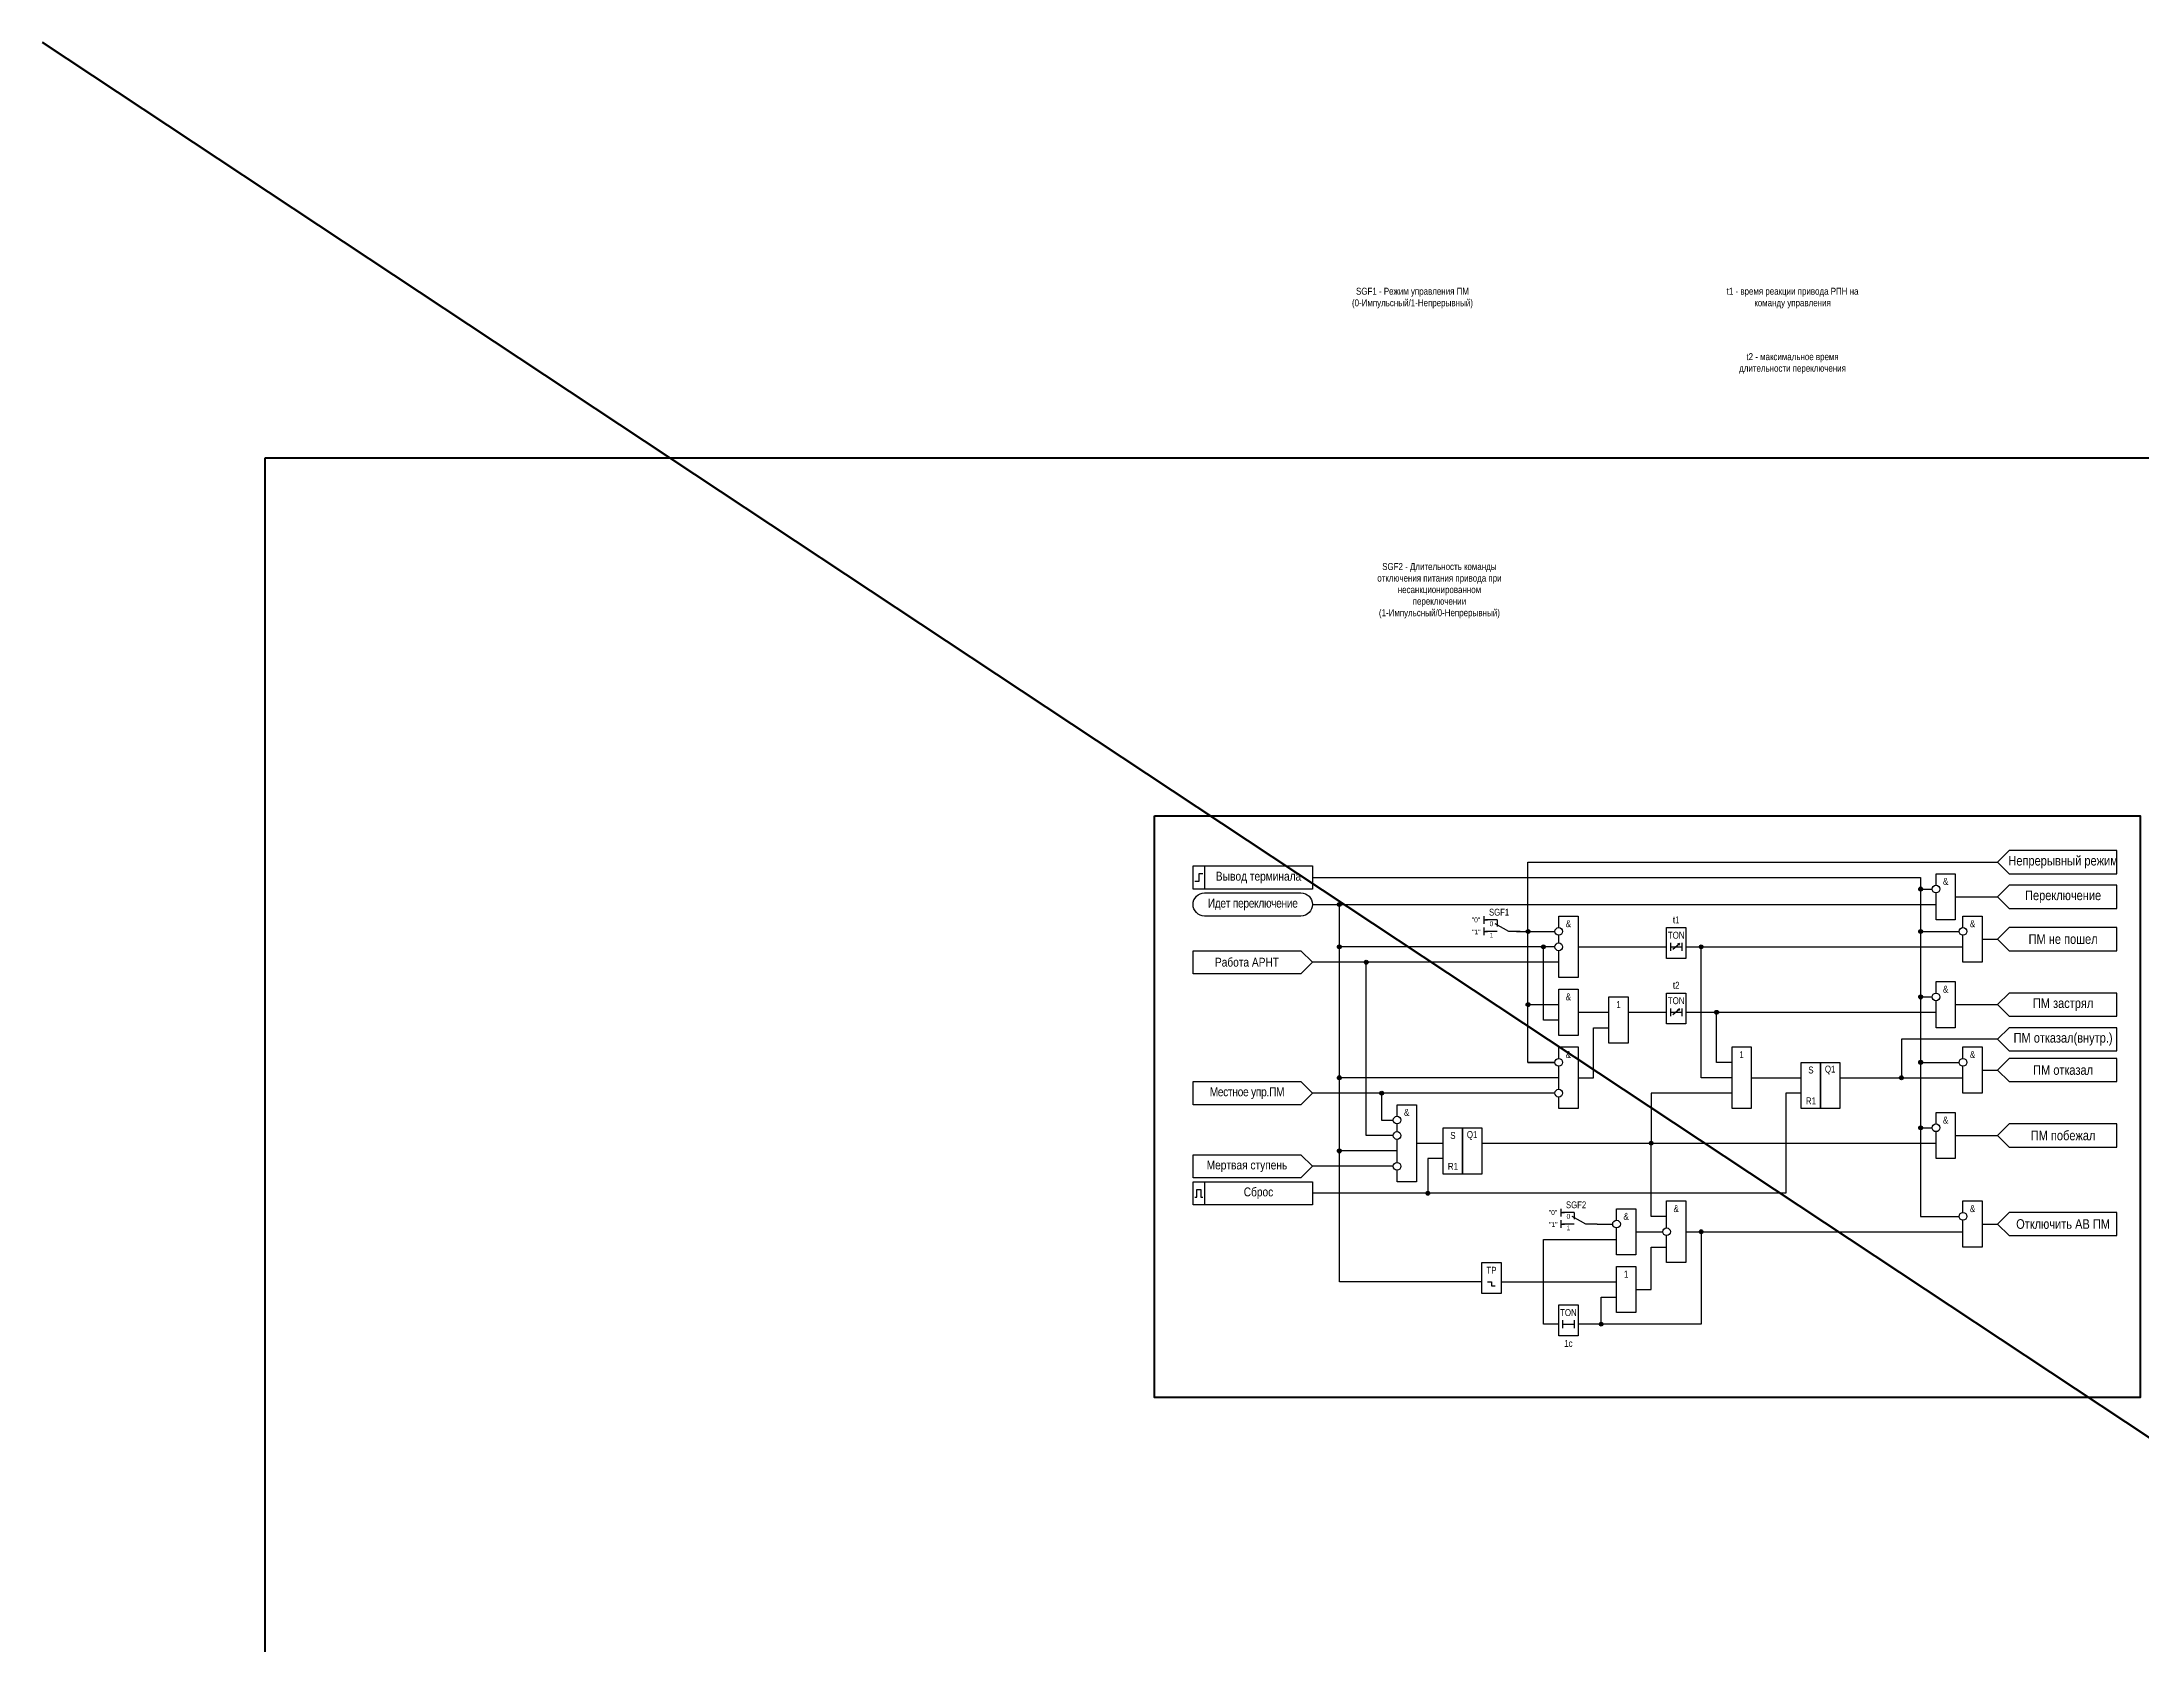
# Model space of a CAD drawing. Header units: millimetres. Extents: x -294 to 1760, y -2326 to 922.
# Drawn here: x -294 to 252, y 402 to 818 of the extents above; entities that cross this region are included whole.
import ezdxf
from ezdxf.enums import TextEntityAlignment as Align

# ---------------------------------------------------------------- set-up
doc = ezdxf.new("R2010")
doc.units = ezdxf.units.MM
for name, color, linetype in [('0 @ 1 (1)', 7, 'Continuous'), ('0 @ 1 (2)', 7, 'Continuous'), ('Основная', 7, 'Continuous')]:
    doc.layers.add(name, color=color, linetype=linetype)
doc.layers.add('TEXT', color=7, linetype='Continuous', lineweight=25)
doc.styles.add('2.5_Gost_RD', font='ARIALN.TTF', dxfattribs={"height": 2.5})
doc.styles.add('3.5_Gost_RD', font='ARIALN.TTF', dxfattribs={"height": 3.5})
doc.styles.add('Вывод', font='ARIALN.TTF', dxfattribs={"height": 2.5})
doc.styles.add('Компонент', font='ARIALN.TTF', dxfattribs={"height": 3.5})

# ---------------------------------------------------------------- blocks, each defined once
blk = doc.blocks.new('Точка')
at = {"ltscale": 100}
h = blk.add_hatch(color=256, dxfattribs=at)
h.dxf.hatch_style = 1
edge = h.paths.add_edge_path()
edge.add_arc((0, 0), 0.5, 0, 360)
blk.add_circle((0, 0), 0.5, dxfattribs=at)
blk = doc.blocks.new('*U958')
at = {"layer": 'Основная', "color": 0}
blk.add_line((0, 0), (7, 4), dxfattribs=at)
at = {"layer": 'Основная', "ltscale": 0.35}
blk.add_line((6, 6), (6, 2.5), dxfattribs=at)
blk = doc.blocks.new('*U985')
at = {"layer": 'Основная', "color": 0}
for p, q in [((-3, 6), (-9, 6)), ((-3, 0), (-9, 0)), ((9, 0), (3, 0))]:
    blk.add_line(p, q, dxfattribs=at)
at = {"layer": 'Основная', "ltscale": 0.25, "xscale": -1}
blk.add_blockref('*U958', (3, 0), dxfattribs=at)
at = {"layer": 'Основная'}
for tag, height, style, p in [('ОУ', 3.5, 'Компонент', (-2, 10)), ('В1', 2.5, 'Вывод', (-14, 6)), ('В2', 2.5, 'Вывод', (-6, 4)), ('В3', 2.5, 'Вывод', (-6, -2))]:
    blk.add_attdef(tag, text='', height=height, dxfattribs=dict(at, style=style)).set_placement(p, align=Align.MIDDLE_CENTER)

msp = doc.modelspace()

# ---------------------------------------------------------------- linework, layer by layer
at = {"ltscale": 100}
for p, q in [((194, 598), (197, 598)), ((203, 596), (214, 596)), ((80.5, 591), (80.5, 589)), ((80.5, 590), (81.5, 590)), ((80.5, 588), (80.5, 586)), ((80.5, 587), (81.5, 587)), ((194, 587), (204, 587)), ((210, 585), (214, 585)), ((33, 576), (5, 576)), ((92, 568), (100, 568)), ((194, 570), (197, 570)), ((203, 568), (214, 568)), ((105, 566), (113, 566)), ((118, 566), (128, 566)), ((92, 553), (99, 553)), ((194, 553), (204, 553)), ((210, 551), (214, 551)), ((194, 536), (197, 536)), ((203, 534), (214, 534)), ((100.5, 515), (100.5, 513)), ((100.5, 514), (101.5, 514)), ((194, 513), (204, 513)), ((100.5, 512), (100.5, 510)), ((100.5, 511), (101.5, 511)), ((210, 511), (214, 511)), ((82.5, 495), (83.5, 495)), ((85, 496), (115, 496))]:
    msp.add_line(p, q, dxfattribs=at)
at = {"color": 7, "ltscale": 100}
for p, q in [((129.67, 582.41), (131.34, 583.9)), ((131.34, 583.9), (130.82, 583.68)), ((131.34, 583.9), (131.08, 583.43)), ((129.67, 565.41), (131.34, 566.9)), ((131.34, 566.9), (130.82, 566.68)), ((131.34, 566.9), (131.08, 566.43))]:
    msp.add_line(p, q, dxfattribs=at)
at = {"color": 2, "lineweight": 106, "ltscale": 100}
msp.add_lwpolyline([(-294, 818), (1760, -542)], dxfattribs=at)
msp.add_lwpolyline([(-236, 710), (1669, 710), (1669, -310), (-236, -310)], close=True, dxfattribs=at)
at = {"color": 3, "lineweight": 106, "ltscale": 100}
msp.add_lwpolyline([(-5, 617), (251, 617), (251, 466), (-5, 466)], close=True, dxfattribs=at)
at = {"ltscale": 100}
for points in [[(245, 602), (245, 608), (217, 608), (214, 605), (217, 602)], [(5, 604), (8, 604), (8, 598), (5, 598)], [(5, 604), (36, 604), (36, 598), (5, 598)], [(245, 593), (245, 599), (217, 599), (214, 596), (217, 593)], [(128, 588), (133, 588), (133, 580), (128, 580)], [(245, 582), (245, 588), (217, 588), (214, 585), (217, 582)], [(128, 571), (133, 571), (133, 563), (128, 563)], [(245, 565), (245, 571), (217, 571), (214, 568), (217, 565)], [(245, 556), (245, 562), (217, 562), (214, 559), (217, 556)], [(163, 553), (168, 553), (168, 541), (163, 541)], [(168, 553), (173, 553), (173, 541), (168, 541)], [(245, 548), (245, 554), (217, 554), (214, 551), (217, 548)], [(70, 536), (75, 536), (75, 524), (70, 524)], [(75, 536), (80, 536), (80, 524), (75, 524)], [(245, 531), (245, 537), (217, 537), (214, 534), (217, 531)], [(5, 522), (8, 522), (8, 516), (5, 516)], [(5, 522), (36, 522), (36, 516), (5, 516)], [(245, 508), (245, 514), (217, 514), (214, 511), (217, 508)], [(80, 501), (85, 501), (85, 493), (80, 493)], [(100, 490), (105, 490), (105, 482), (100, 482)]]:
    msp.add_lwpolyline(points, close=True, dxfattribs=at)
at = {"lineweight": 30, "ltscale": 100}
for points in [[(7.5, 602), (6.5, 602), (6.5, 600), (5.5, 600)], [(5.5, 518), (6, 518), (6, 520), (7, 520), (7, 518), (7.5, 518)]]:
    msp.add_lwpolyline(points, dxfattribs=at)
at = {"ltscale": 100}
for points in [[(36, 601), (194, 601), (194, 513), (204, 513)], [(92, 587), (92, 605), (214, 605)], [(198, 599), (198, 602), (203, 602), (203, 590), (198, 590), (198, 596)], [(198, 596), (198, 597)], [(36, 594), (198, 594)], [(99, 583), (43, 583), (43, 594)], [(100, 588), (100, 591), (105, 591), (105, 575), (100, 575), (100, 582)], [(205, 588), (205, 591), (210, 591), (210, 579), (205, 579), (205, 585)], [(89, 587), (99, 587)], [(99, 553), (92, 553), (92, 587)], [(100, 585), (100, 586)], [(100, 584), (100, 585)], [(129, 584), (129, 582)], [(132, 584), (132, 582)], [(205, 585), (205, 586)], [(5, 582), (33, 582), (36, 579), (33, 576), (5, 576), (5, 582)], [(100, 579), (36, 579)], [(100, 549), (43, 549), (43, 583)], [(57, 534), (50, 534), (50, 579)], [(100, 564), (96, 564), (96, 583)], [(105, 583), (128, 583)], [(129, 583), (132, 583)], [(133, 583), (205, 583)], [(145, 549), (137, 549), (137, 583)], [(198, 571), (198, 574), (203, 574), (203, 562), (198, 562), (198, 568)], [(100, 566), (100, 572), (105, 572), (105, 560), (100, 560), (100, 566)], [(113, 564), (113, 570), (118, 570), (118, 558), (113, 558), (113, 564)], [(198, 568), (198, 569)], [(105, 549), (109, 549), (109, 562), (113, 562)], [(129, 567), (129, 565)], [(129, 566), (132, 566)], [(132, 567), (132, 565)], [(133, 566), (198, 566)], [(145, 553), (141, 553), (141, 566)], [(100, 554), (100, 557), (105, 557), (105, 541), (100, 541), (100, 544)], [(145, 551), (145, 557), (150, 557), (150, 541), (145, 541), (145, 551)], [(214, 559), (189, 559), (189, 549)], [(205, 554), (205, 557), (210, 557), (210, 545), (205, 545), (205, 551)], [(100, 551), (100, 552)], [(100, 546), (100, 551)], [(205, 551), (205, 552)], [(5, 548), (33, 548), (36, 545), (33, 542), (5, 542), (5, 548)], [(58, 530), (43, 530), (43, 549)], [(150, 549), (163, 549)], [(173, 549), (205, 549)], [(99, 545), (36, 545)], [(57, 537.94), (54, 537.94), (54, 545)], [(58, 539), (58, 542), (63, 542), (63, 522), (58, 522), (58, 525)], [(163, 545), (159, 545), (159, 519), (66, 519)], [(145, 545), (124, 545), (124, 532)], [(58, 536), (58, 537)], [(58, 535), (58, 536)], [(198, 537), (198, 540), (203, 540), (203, 528), (198, 528), (198, 534)], [(198, 534), (198, 535)], [(80, 496), (43, 496), (43, 530)], [(58, 527), (58, 533)], [(63, 532), (70, 532)], [(80, 532), (198, 532)], [(128, 513), (124, 513), (124, 532)], [(5, 529), (33, 529), (36, 526), (33, 523), (5, 523), (5, 529)], [(70, 528), (66, 528), (66, 519), (36, 519)], [(57, 526), (36, 526)], [(115, 512), (115, 515), (120, 515), (120, 503), (115, 503), (115, 509)], [(128, 511), (128, 517), (133, 517), (133, 501), (128, 501), (128, 508)], [(205, 514), (205, 517), (210, 517), (210, 505), (205, 505), (205, 511)], [(110, 511), (114, 511)], [(133, 509), (137, 509), (137, 485), (111, 485), (111, 492), (115, 492)], [(115, 509), (115, 510)], [(120, 509), (127, 509)], [(128, 510), (128, 511)], [(137, 509), (205, 509)], [(205, 511), (205, 512)], [(100, 485), (96, 485), (96, 507), (115, 507)], [(120, 494), (124, 494), (124, 505), (128, 505)], [(115, 494), (115, 500), (120, 500), (120, 488), (115, 488), (115, 494)], [(81.5, 496), (82.5, 496)], [(82.5, 496), (82.5, 495)], [(101, 486), (101, 484)], [(104, 486), (104, 484)], [(101, 485), (104, 485)], [(111, 485), (105, 485)]]:
    msp.add_lwpolyline(points, dxfattribs=at)
msp.add_lwpolyline([(8, 591, -1), (8, 597), (33, 597, -1), (33, 591)], format="xyb", close=True, dxfattribs=at)
for centre in [(198, 598), (100, 587), (100, 583), (205, 587), (198, 570), (100, 553), (205, 553), (100, 545), (58, 538), (58, 534), (198, 536), (58, 526), (205, 513), (115, 511), (128, 509)]:
    msp.add_circle(centre, 1, dxfattribs=at)

# ---------------------------------------------------------------- block references
for p in [(194, 598), (43, 594), (92.03, 587), (194, 587), (43, 583), (50, 579), (96, 583), (137, 583), (92.03, 568), (194, 570), (141, 566), (194, 553), (43, 549), (54, 545), (189, 549), (194, 536), (43, 530), (124, 532), (66, 519), (137, 509), (111, 485)]:
    msp.add_blockref('Точка', p, dxfattribs=at)
at = {"layer": 'Основная', "ltscale": 0.25, "xscale": 0.5, "yscale": 0.5, "zscale": 0.5}
for p, values in [((85.5, 587), {'ОУ': 'SGF1', 'В1': '"0"', 'В2': '0', 'В3': '1'}), ((105.5, 511), {'ОУ': 'SGF2', 'В1': '"0"', 'В2': '0', 'В3': '1'})]:
    msp.add_blockref('*U985', p, dxfattribs=at).add_auto_attribs(values)

# ---------------------------------------------------------------- texts
at = {"ltscale": 100, "attachment_point": 5, "style": '2.5_Gost_RD'}
for s, insert, char_height, width in [('Непрерывный режим', (231, 605), 2.5, 28), ('\\A1;{\\T0.95;Идет переключение}', (20.5, 594), 2.3, 31), ('Переключение', (231, 596), 2.5, 28), ('t1', (130.5, 590), 1.8, 5), ('TON', (130.5, 586), 1.8, 5), ('ПМ не пошел', (231, 585), 2.5, 28), ('Работа АРНТ', (19, 579), 2.3, 28), ('t2', (130.5, 573), 1.8, 5), ('TON', (130.5, 569), 1.8, 5), ('ПМ застрял', (231, 568), 2.5, 28), ('ПМ отказал(внутр.)', (231, 559), 2.5, 28), ('S', (165.5, 551), 1.8, 5), ('Q1', (170.5, 551), 1.8, 5), ('ПМ отказал', (231, 551), 2.5, 28), ('{\\T0.95;Местное упр.ПМ}', (19, 545), 2.3, 28), ('R1', (165.5, 543), 1.8, 5), ('S', (72.5, 534), 1.8, 5), ('Q1', (77.5, 534), 1.8, 5), ('ПМ побежал', (231, 534), 2.5, 28), ('Мертвая ступень', (19, 526), 2.3, 28), ('R1', (72.5, 526), 1.8, 5), ('Отключить АВ ПМ', (231, 511), 2.5, 28), ('TON', (102.5, 488), 1.8, 5), ('1с', (102.5, 480), 1.8, 5)]:
    msp.add_mtext(s, dxfattribs=dict(at, insert=insert, char_height=char_height, width=width))
at = {"color": 0, "ltscale": 100, "insert": (22, 601), "char_height": 2.3, "width": 28, "attachment_point": 5, "style": '2.5_Gost_RD'}
msp.add_mtext('{\\C256;Вывод терминала}', dxfattribs=at)
at = {"color": 2, "ltscale": 100, "insert": (22, 519), "char_height": 2.3, "width": 28, "attachment_point": 5, "style": '2.5_Gost_RD'}
msp.add_mtext('{\\C256;Сброс}', dxfattribs=at)
at = {"layer": '0 @ 1 (1)', "ltscale": 100, "char_height": 1.8, "width": 5, "attachment_point": 5, "style": '2.5_Gost_RD'}
for s, insert in [('&', (200.5, 600)), ('&', (102.5, 589)), ('&', (207.5, 589)), ('&', (200.5, 572)), ('&', (102.5, 570)), ('1', (115.5, 568)), ('&', (102.5, 555)), ('1', (147.5, 555)), ('&', (207.5, 555)), ('&', (60.5, 540)), ('&', (200.5, 538)), ('&', (117.5, 513)), ('&', (130.5, 515)), ('&', (207.5, 515)), ('TP', (82.5, 499)), ('1', (117.5, 498))]:
    msp.add_mtext(s, dxfattribs=dict(at, insert=insert))
at = {"layer": '0 @ 1 (2)', "ltscale": 100, "char_height": 1.25, "attachment_point": 1, "style": '3.5_Gost_RD'}
for insert in [(77.5, 587.5), (97.5, 511.5)]:
    msp.add_mtext_dynamic_manual_height_columns('"1"', width=2, gutter_width=17.5, heights=[0], dxfattribs=dict(at, insert=insert))
at = {"layer": 'TEXT', "color": 0, "ltscale": 100, "char_height": 1.8, "attachment_point": 5, "style": '2.5_Gost_RD'}
for s, insert, width in [('{\\C3;SGF1 - Режим управления ПМ (0-Импульсный/1-Непрерывный)}', (62, 751.5), 34), ('{\\C3;t1 - время реакции привода РПН на команду управления}', (160.73, 751.5), 35.4573), ('{\\C3;t2 - максимальное время длительности переключения}', (160.73, 734.5), 35.4573), ('{\\C3;SGF2 - Длительность команды отключения питания привода при несанкционированном переключении (1-Импульсный/0-Непрерывный)}', (69, 675.5), 34)]:
    msp.add_mtext(s, dxfattribs=dict(at, insert=insert, width=width))

doc.saveas('drawing.dxf')
